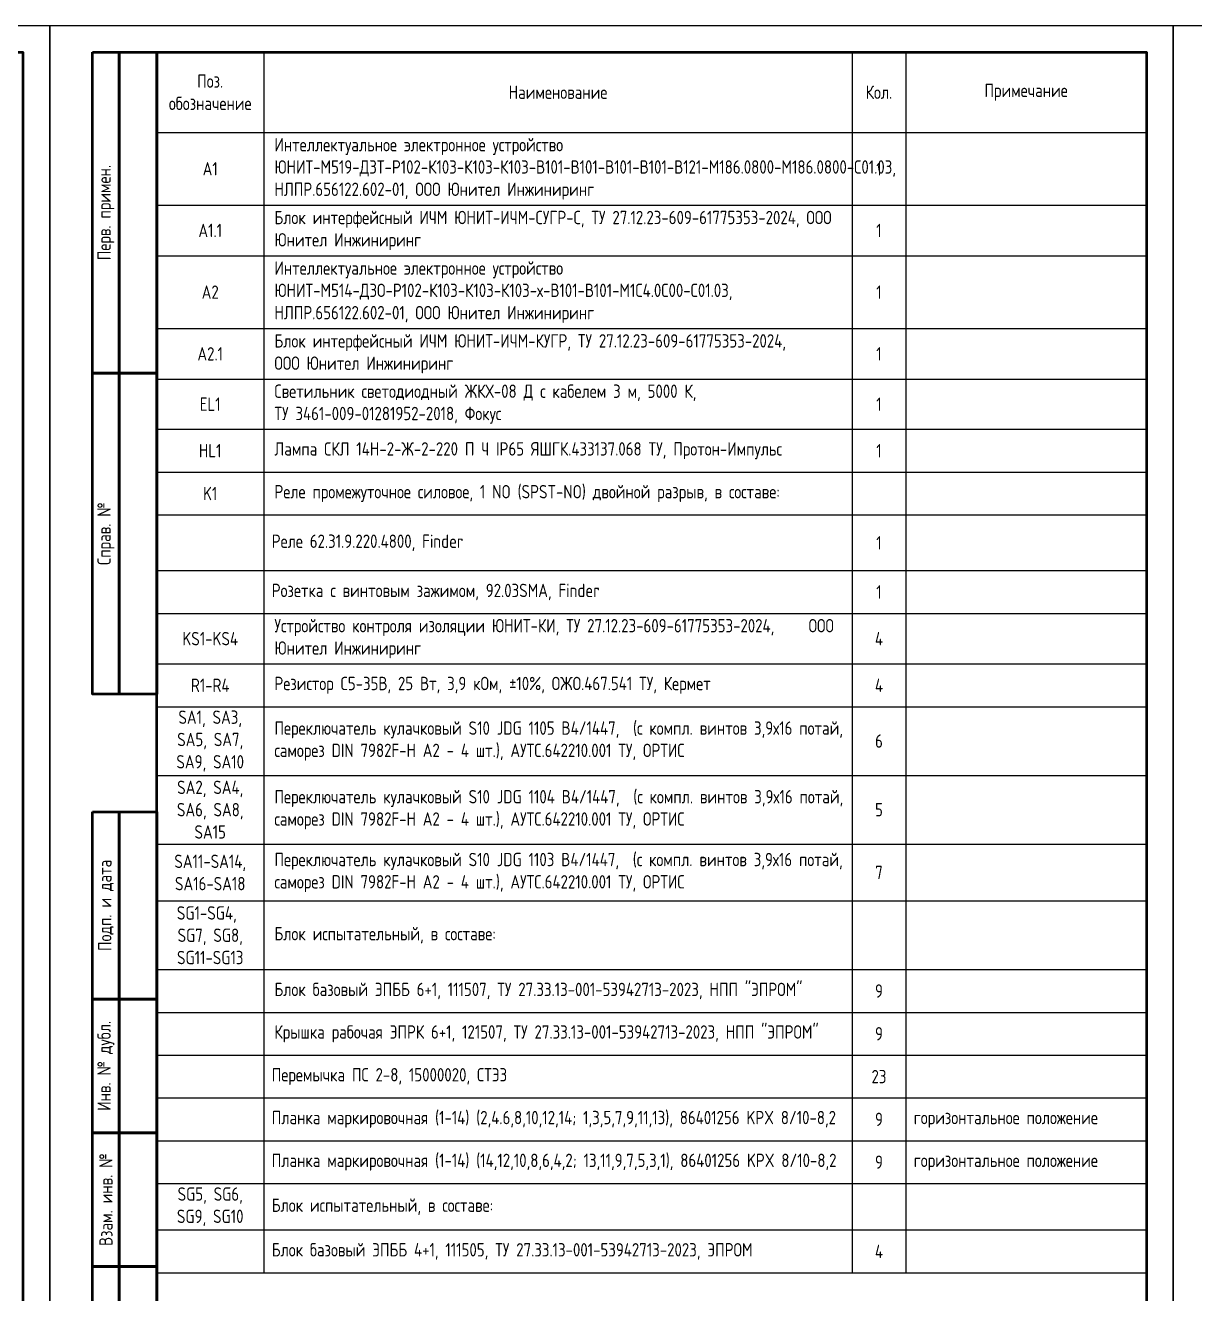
# Model space of a CAD drawing. Header units: millimetres. Extents: x -1117 to 5846, y -90 to 586.
# Drawn here: x -424.6 to -206, y 59.9 to 297 of the extents above; entities that cross this region are included whole.
import ezdxf

# ---------------------------------------------------------------- set-up
doc = ezdxf.new("R2010")
doc.units = ezdxf.units.MM
doc.styles.add('Gost_type_A', font='GOST_0.TTF')

# ---------------------------------------------------------------- blocks, each defined once
blk = doc.blocks.new('Штамп левый верхний')
at = {"lineweight": 50}
for points in [[(-12, 0), (-7, 0), (-7, -60), (-12, -60)], [(-7, 0), (0, 0), (0, -60), (-7, -60)], [(-12, -60), (-7, -60), (-7, -120), (-12, -120)], [(-7, -60), (0, -60), (0, -120), (-7, -120)]]:
    blk.add_lwpolyline(points, close=True, dxfattribs=at)
at = {"char_height": 2.5, "width": 60, "attachment_point": 5, "rotation": 90, "style": 'Gost_type_A'}
for s, insert in [('Перв. примен.', (-9.5, -30)), ('Справ. №', (-9.5, -90))]:
    blk.add_mtext(s, dxfattribs=dict(at, insert=insert))
blk = doc.blocks.new('Штамп левый нижний')
at = {"lineweight": 50}
for points in [[(-12, 145), (-7, 145), (-7, 110), (-12, 110)], [(-7, 145), (0, 145), (0, 110), (-7, 110)], [(-12, 110), (-7, 110), (-7, 85), (-12, 85)], [(-7, 110), (0, 110), (0, 85), (-7, 85)], [(-12, 85), (-7, 85), (-7, 60), (-12, 60)], [(-7, 85), (0, 85), (0, 60), (-7, 60)], [(-12, 60), (-7, 60), (-7, 25), (-12, 25)], [(-7, 60), (0, 60), (0, 25), (-7, 25)], [(-12, 25), (-7, 25), (-7, 0), (-12, 0)], [(-7, 25), (0, 25), (0, 0), (-7, 0)]]:
    blk.add_lwpolyline(points, close=True, dxfattribs=at)
at = {"char_height": 2.5, "attachment_point": 5, "rotation": 90, "style": 'Gost_type_A'}
for s, insert, width in [('Подп. и дата', (-9.5, 127.5), 35), ('Инв. № дубл.', (-9.5, 97.5), 25), ('Взам. инв. №', (-9.5, 72.5), 25), ('Подп. и дата', (-9.5, 42.5), 35), ('Инв. N подл.', (-9.5, 12.5), 25)]:
    blk.add_mtext(s, dxfattribs=dict(at, insert=insert, width=width))
blk = doc.blocks.new('Формат_А4')
blk.add_lwpolyline([(0, 297), (0, 0), (-210, 0), (-210, 297)], close=True)
at = {"lineweight": 50}
blk.add_lwpolyline([(-190, 292), (-5, 292), (-5, 5), (-190, 5)], close=True, dxfattribs=at)
blk = doc.blocks.new('*T23')
at = {"color": 0, "lineweight": -2, "transparency": 16777216}
for p, q in [((0, 0), (185, 0)), ((0, 0), (0, -15)), ((20, 0), (20, -15)), ((130, 0), (130, -15)), ((140, 0), (140, -15)), ((185, 0), (185, -15)), ((210, 0), (395, 0)), ((210, 0), (210, -15)), ((230, 0), (230, -15)), ((340, 0), (340, -15)), ((350, 0), (350, -15)), ((395, 0), (395, -15))]:
    blk.add_line(p, q, dxfattribs=at)
at = {"color": 0, "linetype": 'ByBlock', "lineweight": -2, "transparency": 16777216}
for p, q in [((0, -15), (185, -15)), ((0, -15), (0, -228.17)), ((20, -15), (20, -228.17)), ((130, -15), (130, -228.17)), ((140, -15), (140, -187.5)), ((185, -15), (185, -228.17)), ((210, -15), (395, -15)), ((210, -15), (210, -212.14)), ((230, -15), (230, -212.14)), ((340, -15), (340, -212.14)), ((350, -15), (350, -47)), ((395, -15), (395, -212.14)), ((210, -23), (395, -23)), ((0, -28.63), (185, -28.63)), ((210, -31), (395, -31)), ((0, -38.06), (185, -38.06)), ((210, -39), (395, -39)), ((210, -47), (395, -47)), ((350, -47), (350, -180.14)), ((0, -51.69), (185, -51.69)), ((210, -55), (395, -55)), ((0, -61.12), (185, -61.12)), ((210, -64.43), (395, -64.43)), ((0, -70.51), (185, -70.51)), ((210, -72.43), (395, -72.43)), ((0, -78.51), (185, -78.51)), ((210, -80.43), (395, -80.43)), ((0, -86.51), (185, -86.51)), ((210, -89.48), (395, -89.48)), ((0, -96.92), (185, -96.92)), ((210, -98.89), (395, -98.89)), ((0, -104.92), (185, -104.92)), ((210, -106.89), (395, -106.89)), ((0, -114.36), (185, -114.36)), ((210, -114.89), (395, -114.89)), ((0, -122.36), (185, -122.36)), ((210, -122.89), (395, -122.89)), ((210, -130.89), (395, -130.89)), ((0, -135.2), (185, -135.2)), ((210, -140.14), (395, -140.14)), ((0, -148.03), (185, -148.03)), ((210, -148.14), (395, -148.14)), ((210, -156.14), (395, -156.14)), ((0, -158.66), (185, -158.66)), ((210, -164.14), (395, -164.14)), ((0, -171.5), (185, -171.5)), ((210, -172.14), (395, -172.14)), ((0, -179.5), (185, -179.5)), ((210, -180.14), (395, -180.14)), ((350, -180.14), (350, -188.14)), ((0, -187.5), (185, -187.5)), ((140, -187.5), (140, -228.17)), ((210, -188.14), (395, -188.14)), ((350, -188.14), (350, -204.14)), ((0, -195.5), (185, -195.5)), ((210, -196.14), (395, -196.14)), ((0, -203.5), (185, -203.5)), ((210, -204.14), (395, -204.14)), ((350, -204.14), (350, -212.14)), ((0, -211.5), (185, -211.5)), ((210, -212.14), (395, -212.14)), ((0, -220.17), (185, -220.17)), ((0, -228.17), (185, -228.17))]:
    blk.add_line(p, q, dxfattribs=at)
at = {"transparency": 16777216, "char_height": 2.5, "style": 'Gost_type_A'}
for s, insert, width, attachment_point in [('Поз. обозначение', (10, -7.5), 17, 5), ('Поз. обозначение', (220, -7.5), 17, 5), ('Наименование', (75, -7.5), 107, 5), ('Кол.', (135, -7.5), 7, 5), ('Примечание', (162.5, -7.5), 42, 5), ('Наименование', (285, -7.5), 107, 5), ('Кол.', (345, -7.5), 7, 5), ('Примечание', (372.5, -7.5), 42, 5), ('Крышка рабочая ЭПРК 4+1, 121505, ТУ 27.33.13-001-53942713-2023, ЭПРОМ', (231.5, -19), 107, 4), ('4', (345, -19), 7, 5), ('Перемычка ПС 2-8, 15000020, СТЭЗ ', (231.5, -27), 107, 4), ('2', (345, -27), 7, 5), ('Планка маркировочная (1-10) (2,4.6,8,10; 1,3,5,7,9), 86401256 KPX 8/10-8,2', (231.5, -35), 107, 4), ('4', (345, -35), 7, 5), ('Планка маркировочная (1-10) (10,8,6,4,2; 9,7,5,3,1), 86401256 KPX 8/10-8,2', (231.5, -43), 107, 4), ('4', (345, -43), 7, 5), ('Перемычка FBS 10-6, HNT-090688, ОРТИС', (232, -168.14), 106, 4), ('1', (345, -168.14), 7, 5), ('Перемычка ПС 2-8, 15000020, СТЭЗ ', (21.5, -191.5), 107, 4), ('23', (135, -191.5), 7, 5), ('9', (135, -199.5), 7, 5), ('Планка маркировочная (1-14) (14,12,10,8,6,4,2; 13,11,9,7,5,3,1), 86401256 KPX 8/10-8,2', (21.5, -207.5), 107, 4), ('9', (135, -207.5), 7, 5), ('{\\C256;Блок испытательный, в составе:}', (21.5, -215.83), 107, 4), ('Блок базовый ЭПББ 4+1, 111505, ТУ 27.33.13-001-53942713-2023, ЭПРОМ', (21.5, -224.17), 107, 4), ('4', (135, -224.17), 7, 5)]:
    blk.add_mtext(s, dxfattribs=dict(at, insert=insert, width=width, attachment_point=attachment_point))
at = {"color": 0, "transparency": 16777216, "char_height": 2.5, "style": 'Gost_type_A'}
for s, insert, width, attachment_point in [('{\\C256;Интеллектуальное электронное устройство \\C30;ЮНИТ-М519-ДЗТ-Р102-К103-К103-К103-В101-В101-В101-В101-В121-М186.0800-М186.0800-С01.03,\\C256; НЛПР.656122.602-01, }ООО Юнител Инжиниринг', (22, -21.81), 106, 4), ('A1', (10, -21.81), 18, 5), ('1', (135, -21.81), 7, 5), ('Блок интерфейсный ИЧМ {\\C5;ЮНИТ-ИЧМ-СУГР-С}, ТУ 27.12.23-609-61775353-2024, ООО Юнител Инжиниринг', (22, -33.34), 106, 4), ('A1.1', (10, -33.34), 18, 5), ('1', (135, -33.34), 7, 5), ('горизонтальное положение', (351.5, -35), 42, 4), ('{\\C256;Интеллектуальное электронное устройство \\C5;ЮНИТ-М514-ДЗО-Р102-К103-К103-К103-х-В101-В101-М1С4.0С00-С01.03, \\C256;НЛПР.656122.602-01, }ООО Юнител Инжиниринг', (22, -44.87), 106, 4), ('горизонтальное положение', (351.5, -43), 42, 4), ('A2', (10, -44.87), 18, 5), ('1', (135, -44.87), 7, 5), ('SQ1, SQ2', (220, -51), 18, 5), ('{\\C256;Выключатель путевой ВВП11-10А313-20У311, ТУ 3428-155-00216823-2005, ВНИИР }', (232, -51), 106, 4), ('2', (345, -51), 7, 5), ('Блок интерфейсный ИЧМ {\\C5;ЮНИТ-ИЧМ-КУГР}, ТУ 27.12.23-609-61775353-2024,     ООО Юнител Инжиниринг', (22, -56.4), 106, 4), ('A2.1', (10, -56.4), 18, 5), ('1', (135, -56.4), 7, 5), ('{\\C256;Блок-приставка конденсаторная ЮНИТ-БК-02, ТУ 27.12.31-601-61775353-2016, }ООО Юнител Инжиниринг', (232, -59.72), 106, 4), ('UZ1, UZ2', (220, -59.72), 18, 5), ('2', (345, -59.72), 7, 5), ('Светильник светодиодный ЖКХ-08 Д с кабелем 3 м, 5000 К,\\PТУ 3461-009-01281952-2018, Фокус ', (22, -65.81), 106, 4), ('EL1', (10, -65.81), 18, 5), ('1', (135, -65.81), 7, 5), ('WE1', (220, -68.43), 18, 5), ('Кабель 3м 2х0,75, Фокус', (232, -68.43), 106, 4), ('1', (345, -68.43), 7, 5), ('{\\C256;в составе позиции} EL1', (351.5, -68.43), 42, 4), ('HL1', (10, -74.51), 18, 5), ('{\\C256;Лампа СКЛ 14Н-2-Ж-2-220 П Ч IP65 ЯШГК.433137.068 ТУ, Протон-Импульс}', (22, -74.51), 106, 4), ('1', (135, -74.51), 7, 5), ('WE2', (220, -76.43), 18, 5), ('Провод ПВСнг(А)-LS 2х0,75, ГОСТ 7399-97', (232, -76.43), 106, 4), ('4', (345, -76.43), 7, 5), ('{\\C256;м}', (351.5, -76.43), 42, 4), ('K1', (10, -82.51), 18, 5), ('{\\C256;Реле промежуточное }силовое, 1 NO (SPST-NO) двойной разрыв{\\C256;, в составе:}', (22, -82.51), 106, 4), ('{\\C256;Патч-корд экранированный, категории 5е, FTP серый PC-FTP-RJ45-Cat.5e-1,5m-LSZH, 8871c, Cabeus}', (232, -84.96), 106, 4), ('WE3, WE4', (220, -84.96), 18, 5), ('2', (345, -84.96), 7, 5), ('Реле 62.31.9.220.4800, Finder', (21.5, -91.72), 107, 4), ('1', (135, -91.72), 7, 5), ('{\\C256;X:1-X:56, X:282-X:305}', (220, -94.18), 18, 5), ('Соединитель электрический RUT 6-RTK/S, HNT-090374, ТУ 27.33.13-001-54070557-2024, ГОСТ IEC 60947-7-1-2016, ОРТИС', (232, -94.18), 106, 4), ('80', (345, -94.18), 7, 5), ('Розетка с винтовым зажимом, 92.03SMA, Finder', (21.5, -100.92), 107, 4), ('1', (135, -100.92), 7, 5), ('Пластина торцевая D-RUT 6-RTK, HNT-090665, ОРТИС', (232, -102.89), 106, 4), ('13', (345, -102.89), 7, 5), ('{\\C256;Устройство контроля изоляции ЮНИТ-КИ, ТУ 27.12.23-609-61775353-2024,     ООО Юнител Инжиниринг}', (22, -109.64), 106, 4), ('KS1-KS4', (10, -109.64), 18, 5), ('4', (135, -109.64), 7, 5), ('Перемычка коммутационная SB 2-RTK/S, HNT-090979, ОРТИС', (232, -110.89), 106, 4), ('23', (345, -110.89), 7, 5), ('R1-R4', (10, -118.36), 18, 5), ('{\\C256;Резистор С5-35В, 25 Вт, 3,9 кОм, ±10%, ОЖО.467.541 ТУ, Кермет}', (22, -118.36), 106, 4), ('4', (135, -118.36), 7, 5), ('Перемычка FB 2-RTK/S, HNT-091821, ОРТИС', (232, -118.89), 106, 4), ('7', (345, -118.89), 7, 5), ('SA1, SA3, SA5, SA7, SA9, SA10', (10, -128.78), 18, 5), ('{\\C256;Переключатель кулачковый S10 JDG 1105 B4/1447,  (с компл. винтов 3,9х16 потай, саморез DIN 7982F-H A2 - 4 шт.), АУТС.642210.001 ТУ, ОРТИС}', (22, -128.78), 106, 4), ('{\\C256;Планка маркировочная} (1-56, 282-305), 86401256 KPX 8/10-8,2', (232, -126.89), 106, 4), ('1', (345, -126.89), 7, 5), ('6', (135, -128.78), 7, 5), ('вертикальное положение', (351.5, -126.89), 42, 4), ('{\\C256;X:57-X:281, X:306-X:342}', (220, -135.51), 18, 5), ('Соединитель электрический RPV 4-MT(-P), HNT-131560, ТУ 27.33.13-001-54070557-2024, ГОСТ IEC 60947-7-1-2016, ОРТИС ', (232, -135.51), 106, 4), ('262', (345, -135.51), 7, 5), ('SA2, SA4, SA6, SA8, SA15', (10, -141.61), 18, 5), ('{\\C256;Переключатель кулачковый S10 JDG 1104 B4/1447,  (с компл. винтов 3,9х16 потай, саморез DIN 7982F-H A2 - 4 шт.), АУТС.642210.001 ТУ, ОРТИС}', (22, -141.61), 106, 4), ('5', (135, -141.61), 7, 5), ('Пластина торцевая D-RPV 4-MT(-P), HNT-131561, ОРТИС', (232, -144.14), 106, 4), ('47', (345, -144.14), 7, 5), ('SA11-SA14, SA16-SA18', (10, -153.35), 18, 5), ('{\\C256;Переключатель кулачковый S10 JDG 1103 B4/1447,  (с компл. винтов 3,9х16 потай, саморез DIN 7982F-H A2 - 4 шт.), АУТС.642210.001 ТУ, ОРТИС}', (22, -153.35), 106, 4), ('Перемычка FBS 2-6, HNT-091360, ОРТИС', (232, -152.14), 106, 4), ('33', (345, -152.14), 7, 5), ('7', (135, -153.35), 7, 5), ('Перемычка FBS 3-6, HNT-091957, ОРТИС', (232, -160.14), 106, 4), ('SG1-SG4,  SG7, SG8, SG11-SG13', (10, -165.08), 18, 5), ('1', (345, -160.14), 7, 5), ('{\\C256;Блок испытательный, в составе:}', (22, -165.08), 106, 4), ('{\\C256;Блок базовый ЭПББ 6+1, 111507, ТУ 27.33.13-001-53942713-2023, НПП "ЭПРОМ"}', (22, -175.5), 106, 4), ('9', (135, -175.5), 7, 5), ('Перемычка FBS 20-6, HNT-133475, ОРТИС', (232, -176.14), 106, 4), ('1', (345, -176.14), 7, 5), ('{\\C256;Крышка рабочая ЭПРК 6+1, 121507, ТУ 27.33.13-001-53942713-2023, НПП "ЭПРОМ"}', (22, -183.5), 106, 4), ('9', (135, -183.5), 7, 5), ('{\\C256;Планка маркировочная} (57-281, 306-342), 86401217 KPX 6/10-6,2', (231.5, -184.14), 107, 4), ('1', (345, -184.14), 7, 5), ('вертикальное положение', (351.5, -184.14), 42, 4), ('{\\C256;X:343-X:372}', (220, -192.14), 18, 5), ('Клемма проходная, PTU 4-MTD-P, 3209540, СТЭЗ', (232, -192.14), 106, 4), ('30', (345, -192.14), 7, 5), ('{\\C256;Планка маркировочная} (1-14) (2,4.6,8,10,12,14; 1,3,5,7,9,11,13){\\C256;, 86401256 KPX 8/10-8,2}', (21.5, -199.5), 107, 4), ('горизонтальное положение', (141.5, -199.5), 42, 4), ('Крышка концевая D-PTU 4-MT, 3209534, СТЭЗ', (232, -200.14), 106, 4), ('1', (345, -200.14), 7, 5), ('горизонтальное положение', (141.5, -207.5), 42, 4), ('{\\C256;Планка маркировочная} (343-372), 86401217 KPX 6/10-6,2', (231.5, -208.14), 107, 4), ('1', (345, -208.14), 7, 5), ('вертикальное положение', (351.5, -208.14), 42, 4), ('SG5, SG6, SG9, SG10', (10, -215.83), 18, 5)]:
    blk.add_mtext(s, dxfattribs=dict(at, insert=insert, width=width, attachment_point=attachment_point))

msp = doc.modelspace()

# ---------------------------------------------------------------- block references
at = {"color": 1}
for name, p in [('Формат_А4', (-420, 0)), ('Формат_А4', (-210, 0)), ('Формат_А4', (0, 0)), ('Штамп левый верхний', (-400, 292)), ('Штамп левый нижний', (-400, 5))]:
    msp.add_blockref(name, p, dxfattribs=at)
msp.add_blockref('*T23', (-400, 292))

doc.saveas('drawing.dxf')
